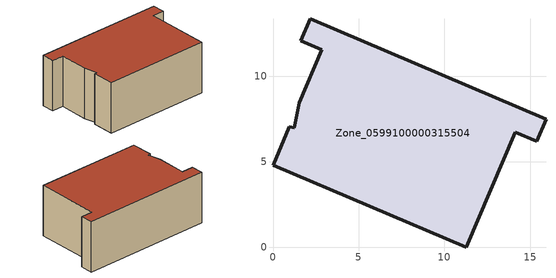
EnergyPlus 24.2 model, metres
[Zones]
Zone_0599100000315504
 floor ground (C_G): 2.85,11.53 1.61,12.05 2.16,13.35 15.93,7.48 15.38,6.19 14.13,6.72 11.27,0 0,4.8 0.95,7.05 1.23,6.98 1.54,8.43 z0
 wall outside (C_F): 2.16,13.35 1.61,12.05 2.85,11.53 1.54,8.43 1.23,6.98 0.95,7.05 0,4.8 11.27,0 14.13,6.72 15.38,6.19 15.93,7.48 2.16,13.35 z0:5.81
 roof outside (C_R): 1.61,12.05 2.85,11.53 1.54,8.43 1.23,6.98 0.95,7.05 0,4.8 11.27,0 14.13,6.72 15.38,6.19 15.93,7.48 2.16,13.35 z5.81
[BUILDING]
Pand.0599100000315504: North Axis=0; Terrain=City; Loads Convergence Tolerance Value=0.04; Temperature Convergence Tolerance Value=0.4; Solar Distribution=FullExterior; Maximum Number of Warmup Days=25; Minimum Number of Warmup Days=1
[Site:Location]
Rotterdam.The.Hague.AP_ZH_NLD Design_Conditions: Latitude=51.96; Longitude=4.45; Time Zone=1; Elevation=-4.5
[SITE:GROUNDTEMPERATURE:BUILDINGSURFACE]
18, 18, 18, 18, 18, 18, 18, 18, 18, 18, 18, 18
[MATERIAL] Thermal Absorptance=0.9; Solar Absorptance=0.7; Visible Absorptance=0.7
Name | Roughness | Thickness | Conductivity | Density | Specific Heat
G.TI.1992-2005 | MediumSmooth | 0.15 | 0.06 | 540 | 1210
F.TI.1992-2005 | Rough | 0.3 | 0.12 | 1920 | 840
R.TI.1992-2005 | MediumRough | 0.2 | 0.08 | 1500 | 1000
[CONSTRUCTION]
C_G: G.TI.1992-2005
C_F: F.TI.1992-2005
C_R: R.TI.1992-2005
[ZONE]
Zone_0599100000315504: Type=1; Multiplier=1; Ceiling Height=Autocalculate; Volume=Autocalculate; Floor Area=autocalculate; Part of Total Floor Area=Yes
[ZONEINFILTRATION:DESIGNFLOWRATE]
Infil_Zone_0599100000315504: Zone or ZoneList or Space or SpaceList=Zone_0599100000315504; Schedule=AlwaysOn; Design Flow Rate Calculation Method=Flow/Area; Flow Rate per Floor Area=0.0015; Constant Term Coefficient=1; Temperature Term Coefficient=0; Velocity Term Coefficient=0; Velocity Squared Term Coefficient=0
[HVACTEMPLATE:ZONE:IDEALLOADSAIRSYSTEM]
Zone_0599100000315504: Maximum Heating Supply Air Temperature=50; Minimum Cooling Supply Air Temperature=13; Maximum Heating Supply Air Humidity Ratio=0.0156; Minimum Cooling Supply Air Humidity Ratio=0.0077; Heating Limit=NoLimit; Cooling Limit=NoLimit; Dehumidification Control Type=ConstantSensibleHeatRatio; Cooling Sensible Heat Ratio=0.7; Dehumidification Setpoint=60; Humidification Control Type=None; Humidification Setpoint=30; Outdoor Air Method=None; Outdoor Air Flow Rate per Person=0.00944; Outdoor Air Flow Rate per Zone Floor Area=0; Outdoor Air Flow Rate per Zone=0; Demand Controlled Ventilation Type=None; Outdoor Air Economizer Type=NoEconomizer; Heat Recovery Type=None; Sensible Heat Recovery Effectiveness=0.7; Latent Heat Recovery Effectiveness=0.65
[ZONECONTROL:THERMOSTAT]
ThermostatControl_Zone_0599100000315504: Zone or ZoneList=Zone_0599100000315504; Control Type Schedule=DualSetpointControlType; Control 1=Thermostat_Zone_0599100000315504; Temperature Difference Between Cutout And Setpoint=0
[THERMOSTATSETPOINT:DUALSETPOINT]
Thermostat_Zone_0599100000315504: Heating Setpoint Temperature Schedule=HeatingSetpoint_Zone_0599100000315504; Cooling Setpoint Temperature Schedule=CoolingSetpoint_Zone_0599100000315504
[SCHEDULE:COMPACT]
HeatingSetpoint_Zone_0599100000315504: Through: 12/31, For: AllDays, Until: 24:00, 21
CoolingSetpoint_Zone_0599100000315504: Through: 12/31, For: AllDays, Until: 24:00, 24
DualSetpointControlType: Through: 12/31, For: AllDays, Until: 24:00, 4
AlwaysOn: Through: 12/31, For: AllDays, Until: 24:00, 1
